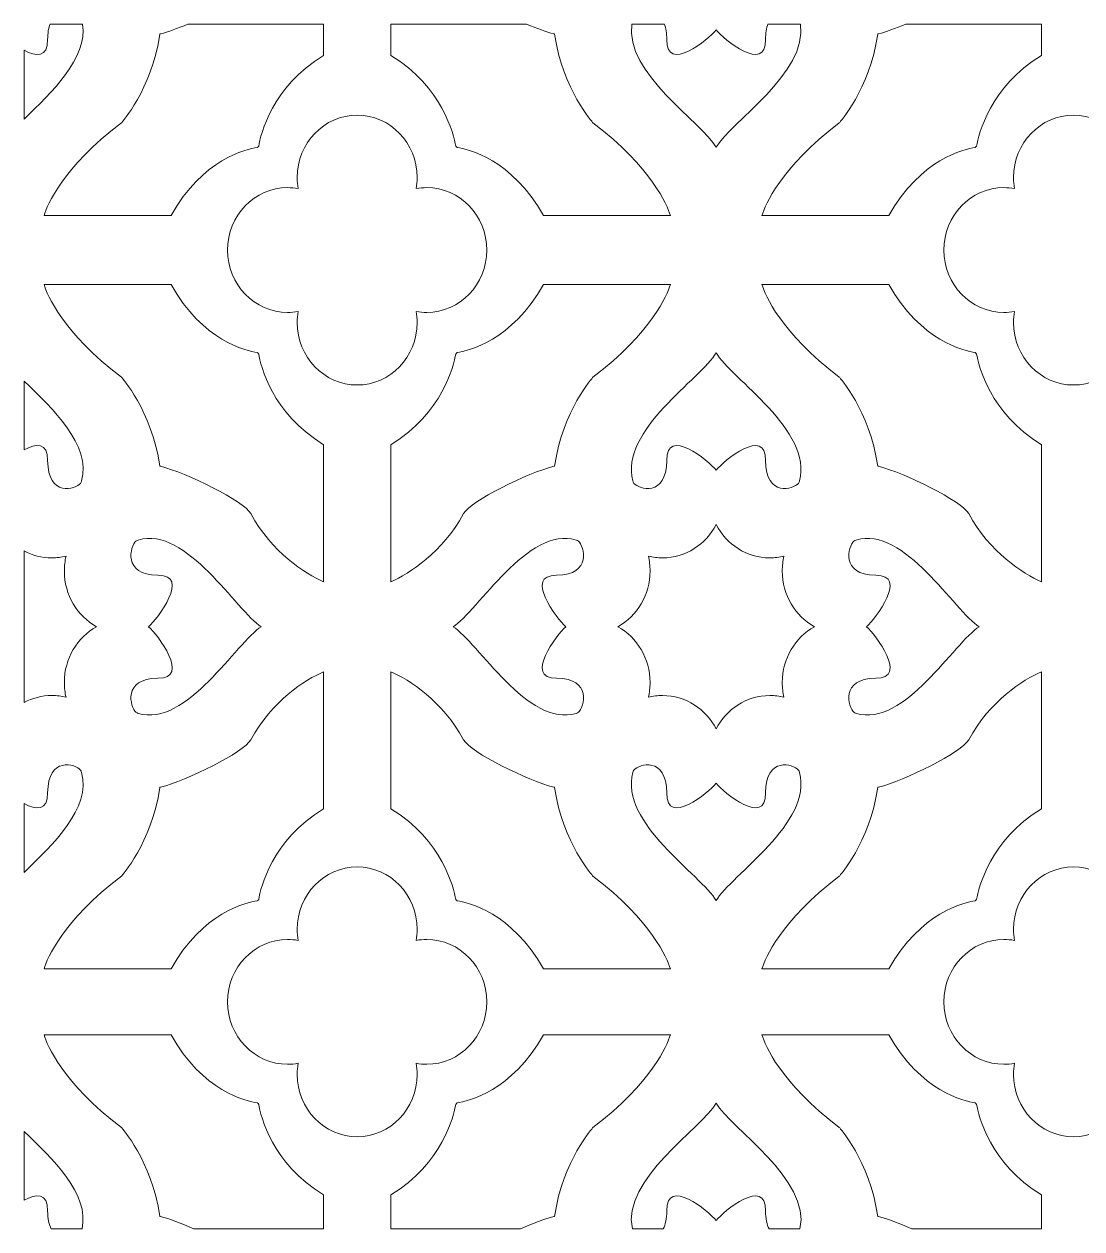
# Model space of a CAD drawing. Header units: millimetres. Extents: x -1200 to 1200, y -590 to 590.
# Drawn here: x -1200 to -164, y -590 to 590 of the extents above; entities that cross this region are included whole.
import ezdxf

# ---------------------------------------------------------------- set-up
doc = ezdxf.new("R2010")
doc.units = ezdxf.units.MM
doc.header["$MEASUREMENT"] = 0
doc.layers.add('Layer 1', color=7, linetype='Continuous')

msp = doc.modelspace()

# ---------------------------------------------------------------- linework, layer by layer
at = {"layer": 'Layer 1', "color": 250, "lineweight": 20}
for points, knots in [([(-1200.05, 564.3656), (-1188.1173, 558.0545), (-1176.6898, 556.9901), (-1177.0031, 574.7771), (-1176.9353, 581.1168), (-1176.0632, 586.0958), (-1174.6496, 589.9734), (-1174.6496, 589.9734), (-1142.8238, 589.9734), (-1142.8238, 589.9734), (-1137.5096, 556.7619), (-1173.361, 522.6856), (-1200.05, 497.0067), (-1200.05, 497.0067), (-1200.05, 564.3656), (-1200.05, 564.3656)], [0, 0, 0, 0, 0.2, 0.2, 0.2, 0.4, 0.4, 0.4, 0.6, 0.6, 0.6, 0.8, 0.8, 0.8, 1, 1, 1, 1]), ([(-971.3559, 469.4613), (-971.3559, 469.4613), (-971.6419, 469.1526), (-971.6419, 469.1526), (-981.9911, 467.5539), (-1025.5052, 457.6876), (-1056.2055, 402.5027), (-1056.2055, 402.5027), (-1180.5225, 402.5027), (-1180.5225, 402.5027), (-1177.3647, 412.7146), (-1162.6751, 449.144), (-1104.7559, 493.308), (-1104.7559, 493.308), (-1075.4484, 524.9072), (-1067.0768, 580.2397), (-1067.0795, 580.2424), (-1066.855, 580.3148), (-1066.4476, 580.4474), (-1066.4216, 580.4556), (-1066.4034, 580.4624), (-1066.3771, 580.4706), (-1059.3164, 582.2468), (-1049.8417, 585.6791), (-1039.7105, 589.9734), (-1039.7105, 589.9734), (-906.7388, 589.9734), (-906.7388, 589.9734), (-906.7388, 589.9734), (-906.7388, 559.3265), (-906.7388, 559.3265), (-957.5227, 528.3053), (-968.4124, 481.7201), (-970.3444, 470.5489), (-970.3444, 470.5489), (-971.0022, 469.8412), (-971.0022, 469.8412), (-971.0022, 469.8412), (-971.3559, 469.4613), (-971.3559, 469.4613)], [0, 0, 0, 0, 0.076923077, 0.076923077, 0.076923077, 0.153846154, 0.153846154, 0.153846154, 0.230769231, 0.230769231, 0.230769231, 0.307692308, 0.307692308, 0.307692308, 0.384615385, 0.384615385, 0.384615385, 0.461538462, 0.461538462, 0.461538462, 0.538461538, 0.538461538, 0.538461538, 0.615384615, 0.615384615, 0.615384615, 0.692307692, 0.692307692, 0.692307692, 0.769230769, 0.769230769, 0.769230769, 0.846153846, 0.846153846, 0.846153846, 0.923076923, 0.923076923, 0.923076923, 1, 1, 1, 1]), ([(-776.4105, 469.4613), (-776.4105, 469.4613), (-776.1246, 469.1526), (-776.1246, 469.1526), (-765.7755, 467.5539), (-722.2587, 457.6876), (-691.5584, 402.5027), (-691.5584, 402.5027), (-567.2426, 402.5027), (-567.2426, 402.5027), (-570.4005, 412.7146), (-585.09, 449.144), (-643.0093, 493.308), (-643.0093, 493.308), (-672.3155, 524.9072), (-680.6883, 580.2397), (-680.6856, 580.2424), (-680.909, 580.3148), (-681.3161, 580.4474), (-681.341, 580.4556), (-681.3619, 580.4624), (-681.388, 580.4706), (-688.4475, 582.2468), (-697.9143, 585.6791), (-708.0443, 589.9734), (-708.0443, 589.9734), (-841.0291, 589.9734), (-841.0291, 589.9734), (-841.0291, 589.9734), (-841.0291, 559.3279), (-841.0291, 559.3279), (-790.2412, 528.3053), (-779.3503, 481.7201), (-777.4209, 470.5489), (-777.4209, 470.5489), (-776.763, 469.8412), (-776.763, 469.8412), (-776.763, 469.8412), (-776.4105, 469.4613), (-776.4105, 469.4613)], [0, 0, 0, 0, 0.076923077, 0.076923077, 0.076923077, 0.153846154, 0.153846154, 0.153846154, 0.230769231, 0.230769231, 0.230769231, 0.307692308, 0.307692308, 0.307692308, 0.384615385, 0.384615385, 0.384615385, 0.461538462, 0.461538462, 0.461538462, 0.538461538, 0.538461538, 0.538461538, 0.615384615, 0.615384615, 0.615384615, 0.692307692, 0.692307692, 0.692307692, 0.769230769, 0.769230769, 0.769230769, 0.846153846, 0.846153846, 0.846153846, 0.923076923, 0.923076923, 0.923076923, 1, 1, 1, 1]), ([(-522.3996, 469.326), (-536.0528, 493.297), (-612.5295, 542.5138), (-604.9334, 589.9734), (-604.9334, 589.9734), (-573.1091, 589.9734), (-573.1091, 589.9734), (-571.6954, 586.0958), (-570.8273, 581.1168), (-570.7608, 574.7771), (-571.3547, 540.9261), (-529.4279, 575.3523), (-522.4206, 584.2868), (-522.4141, 584.2827), (-522.4009, 584.2744), (-522.3983, 584.2622), (-522.3931, 584.2744), (-522.3814, 584.2827), (-522.3762, 584.2868), (-515.37, 575.3523), (-473.4421, 540.9261), (-474.0373, 574.7771), (-473.9694, 581.1168), (-473.0974, 586.0958), (-471.6823, 589.9734), (-471.6823, 589.9734), (-439.8567, 589.9734), (-439.8567, 589.9734), (-432.2619, 542.5138), (-508.7452, 493.2916), (-522.3996, 469.326)], [0, 0, 0, 0, 0.1, 0.1, 0.1, 0.2, 0.2, 0.2, 0.3, 0.3, 0.3, 0.4, 0.4, 0.4, 0.5, 0.5, 0.5, 0.6, 0.6, 0.6, 0.7, 0.7, 0.7, 0.8, 0.8, 0.8, 0.9, 0.9, 0.9, 1, 1, 1, 1]), ([(-268.3875, 469.4613), (-268.3875, 469.4613), (-268.6746, 469.1526), (-268.6746, 469.1526), (-279.0239, 467.5539), (-322.5394, 457.6876), (-353.2397, 402.5027), (-353.2397, 402.5027), (-477.5566, 402.5027), (-477.5566, 402.5027), (-474.3976, 412.7146), (-459.7079, 449.144), (-401.7901, 493.308), (-401.7901, 493.308), (-372.4813, 524.9072), (-364.1097, 580.2397), (-364.1123, 580.2424), (-363.8891, 580.3148), (-363.4818, 580.4474), (-363.4557, 580.4556), (-363.4374, 580.4624), (-363.41, 580.4706), (-356.3504, 582.2468), (-346.8746, 585.6791), (-336.7447, 589.9734), (-336.7447, 589.9734), (-203.7717, 589.9734), (-203.7717, 589.9734), (-203.7717, 589.9734), (-203.7717, 559.3265), (-203.7717, 559.3265), (-254.5556, 528.3053), (-265.4464, 481.7201), (-267.3771, 470.5489), (-267.3771, 470.5489), (-268.0351, 469.8412), (-268.0351, 469.8412), (-268.0351, 469.8412), (-268.3875, 469.4613), (-268.3875, 469.4613)], [0, 0, 0, 0, 0.076923077, 0.076923077, 0.076923077, 0.153846154, 0.153846154, 0.153846154, 0.230769231, 0.230769231, 0.230769231, 0.307692308, 0.307692308, 0.307692308, 0.384615385, 0.384615385, 0.384615385, 0.461538462, 0.461538462, 0.461538462, 0.538461538, 0.538461538, 0.538461538, 0.615384615, 0.615384615, 0.615384615, 0.692307692, 0.692307692, 0.692307692, 0.769230769, 0.769230769, 0.769230769, 0.846153846, 0.846153846, 0.846153846, 0.923076923, 0.923076923, 0.923076923, 1, 1, 1, 1]), ([(-873.8833, 500.8529), (-906.218, 500.8529), (-932.5947, 473.3813), (-932.5947, 439.6998), (-932.5947, 436.0039), (-932.2763, 432.3845), (-931.6679, 428.8661), (-935.0464, 429.4988), (-938.5226, 429.8294), (-942.0707, 429.8294), (-974.4094, 429.8294), (-1000.7835, 402.3593), (-1000.7848, 368.6804), (-1000.7835, 334.9976), (-974.4094, 307.5274), (-942.072, 307.5274), (-938.5226, 307.5274), (-935.0451, 307.8593), (-931.6666, 308.4933), (-932.2763, 304.9751), (-932.5934, 301.3515), (-932.5934, 297.6569), (-932.5947, 263.9754), (-906.2193, 236.5052), (-873.8833, 236.5039), (-841.5446, 236.5052), (-815.1703, 263.9754), (-815.1703, 297.6556), (-815.1703, 301.3515), (-815.4889, 304.9751), (-816.0971, 308.4933), (-812.7189, 307.8593), (-809.2412, 307.5274), (-805.6945, 307.5274), (-773.3559, 307.5274), (-746.9803, 334.9976), (-746.9803, 368.6804), (-746.9803, 402.3593), (-773.3559, 429.8308), (-805.6932, 429.8308), (-809.2412, 429.8308), (-812.7189, 429.4988), (-816.0971, 428.8661), (-815.4889, 432.3845), (-815.1703, 436.0039), (-815.1703, 439.6985), (-815.1717, 473.3813), (-841.5446, 500.8529), (-873.8833, 500.8529)], [0, 0, 0, 0, 0.0625, 0.0625, 0.0625, 0.125, 0.125, 0.125, 0.1875, 0.1875, 0.1875, 0.25, 0.25, 0.25, 0.3125, 0.3125, 0.3125, 0.375, 0.375, 0.375, 0.4375, 0.4375, 0.4375, 0.5, 0.5, 0.5, 0.5625, 0.5625, 0.5625, 0.625, 0.625, 0.625, 0.6875, 0.6875, 0.6875, 0.75, 0.75, 0.75, 0.8125, 0.8125, 0.8125, 0.875, 0.875, 0.875, 0.9375, 0.9375, 0.9375, 1, 1, 1, 1]), ([(-172.4851, 500.8529), (-204.8224, 500.8529), (-231.198, 473.3813), (-231.198, 439.6998), (-231.198, 436.0039), (-230.8783, 432.3845), (-230.2712, 428.8661), (-233.6482, 429.4988), (-237.1258, 429.8294), (-240.6725, 429.8294), (-273.0125, 429.8294), (-299.3868, 402.3593), (-299.3881, 368.6804), (-299.3881, 334.9976), (-273.0125, 307.5274), (-240.6739, 307.5274), (-237.1258, 307.5274), (-233.6482, 307.8593), (-230.2699, 308.4933), (-230.8783, 304.9751), (-231.1967, 301.3515), (-231.1967, 297.6569), (-231.1967, 263.9754), (-204.8238, 236.5052), (-172.4851, 236.5039), (-140.1479, 236.5052), (-113.7723, 263.9754), (-113.7723, 297.6556), (-113.7723, 301.3515), (-114.0908, 304.9751), (-114.7004, 308.4933), (-111.3233, 307.8593), (-107.8458, 307.5274), (-104.2977, 307.5274), (-71.9578, 307.5274), (-45.5836, 334.9976), (-45.5836, 368.6804), (-45.5836, 402.3593), (-71.9591, 429.8308), (-104.2963, 429.8308), (-107.8445, 429.8308), (-111.3233, 429.4988), (-114.7004, 428.8661), (-114.0908, 432.3845), (-113.7723, 436.0039), (-113.7723, 439.6985), (-113.7736, 473.3813), (-140.1479, 500.8529), (-172.4851, 500.8529)], [0, 0, 0, 0, 0.0625, 0.0625, 0.0625, 0.125, 0.125, 0.125, 0.1875, 0.1875, 0.1875, 0.25, 0.25, 0.25, 0.3125, 0.3125, 0.3125, 0.375, 0.375, 0.375, 0.4375, 0.4375, 0.4375, 0.5, 0.5, 0.5, 0.5625, 0.5625, 0.5625, 0.625, 0.625, 0.625, 0.6875, 0.6875, 0.6875, 0.75, 0.75, 0.75, 0.8125, 0.8125, 0.8125, 0.875, 0.875, 0.875, 0.9375, 0.9375, 0.9375, 1, 1, 1, 1]), ([(-971.3559, 267.9009), (-971.3559, 267.9009), (-971.6419, 268.2083), (-971.6419, 268.2083), (-981.9911, 269.8069), (-1025.5052, 279.6732), (-1056.2055, 334.8595), (-1056.2055, 334.8595), (-1180.5238, 334.8595), (-1180.5238, 334.8595), (-1177.366, 324.6475), (-1162.6777, 288.2196), (-1104.7559, 244.0542), (-1104.7559, 244.0542), (-1075.4484, 212.4537), (-1067.0768, 157.1198), (-1067.0795, 157.1184), (-1066.855, 157.046), (-1066.4476, 156.9135), (-1066.4216, 156.9067), (-1066.4034, 156.8998), (-1066.3771, 156.8916), (-1041.0472, 150.5149), (-984.7207, 122.8261), (-978.0984, 110.4881), (-957.5306, 72.6666), (-924.9009, 51.6701), (-906.7388, 43.8423), (-906.7388, 43.8423), (-906.7388, 178.0356), (-906.7388, 178.0356), (-957.5227, 209.0555), (-968.4124, 255.6408), (-970.3444, 266.8105), (-970.3444, 266.8105), (-971.0022, 267.5211), (-971.0022, 267.5211), (-971.0022, 267.5211), (-971.3559, 267.9009), (-971.3559, 267.9009)], [0, 0, 0, 0, 0.076923077, 0.076923077, 0.076923077, 0.153846154, 0.153846154, 0.153846154, 0.230769231, 0.230769231, 0.230769231, 0.307692308, 0.307692308, 0.307692308, 0.384615385, 0.384615385, 0.384615385, 0.461538462, 0.461538462, 0.461538462, 0.538461538, 0.538461538, 0.538461538, 0.615384615, 0.615384615, 0.615384615, 0.692307692, 0.692307692, 0.692307692, 0.769230769, 0.769230769, 0.769230769, 0.846153846, 0.846153846, 0.846153846, 0.923076923, 0.923076923, 0.923076923, 1, 1, 1, 1]), ([(-776.4105, 267.9009), (-776.4105, 267.9009), (-776.1246, 268.2083), (-776.1246, 268.2083), (-765.7755, 269.8069), (-722.2574, 279.6732), (-691.5584, 334.8595), (-691.5584, 334.8595), (-567.2426, 334.8595), (-567.2426, 334.8595), (-570.3992, 324.6475), (-585.0887, 288.2196), (-643.0093, 244.0542), (-643.0093, 244.0542), (-672.3155, 212.4537), (-680.6883, 157.1198), (-680.6856, 157.1184), (-680.909, 157.046), (-681.3161, 156.9135), (-681.341, 156.9067), (-681.3619, 156.8998), (-681.388, 156.8916), (-706.7165, 150.5149), (-763.0446, 122.8261), (-769.6655, 110.4881), (-790.2346, 72.6653), (-822.8644, 51.6688), (-841.0291, 43.8423), (-841.0291, 43.8423), (-841.0291, 178.0343), (-841.0291, 178.0343), (-790.2412, 209.0555), (-779.3503, 255.6408), (-777.4209, 266.8105), (-777.4209, 266.8105), (-776.763, 267.5211), (-776.763, 267.5211), (-776.763, 267.5211), (-776.4105, 267.9009), (-776.4105, 267.9009)], [0, 0, 0, 0, 0.076923077, 0.076923077, 0.076923077, 0.153846154, 0.153846154, 0.153846154, 0.230769231, 0.230769231, 0.230769231, 0.307692308, 0.307692308, 0.307692308, 0.384615385, 0.384615385, 0.384615385, 0.461538462, 0.461538462, 0.461538462, 0.538461538, 0.538461538, 0.538461538, 0.615384615, 0.615384615, 0.615384615, 0.692307692, 0.692307692, 0.692307692, 0.769230769, 0.769230769, 0.769230769, 0.846153846, 0.846153846, 0.846153846, 0.923076923, 0.923076923, 0.923076923, 1, 1, 1, 1]), ([(-268.3875, 267.9009), (-268.3875, 267.9009), (-268.6746, 268.2083), (-268.6746, 268.2083), (-279.0239, 269.8069), (-322.5394, 279.6732), (-353.2397, 334.8595), (-353.2397, 334.8595), (-477.5566, 334.8595), (-477.5566, 334.8595), (-474.3989, 324.6475), (-459.7092, 288.2196), (-401.7901, 244.0542), (-401.7901, 244.0542), (-372.4813, 212.4537), (-364.1097, 157.1198), (-364.1123, 157.1184), (-363.8891, 157.046), (-363.4818, 156.9135), (-363.4557, 156.9067), (-363.4374, 156.8998), (-363.41, 156.8916), (-338.0801, 150.5149), (-281.7535, 122.8261), (-275.1313, 110.4881), (-254.5646, 72.6666), (-221.9323, 51.6701), (-203.7717, 43.8423), (-203.7717, 43.8423), (-203.7717, 178.0356), (-203.7717, 178.0356), (-254.5556, 209.0555), (-265.4464, 255.6408), (-267.3771, 266.8105), (-267.3771, 266.8105), (-268.0351, 267.5211), (-268.0351, 267.5211), (-268.0351, 267.5211), (-268.3875, 267.9009), (-268.3875, 267.9009)], [0, 0, 0, 0, 0.076923077, 0.076923077, 0.076923077, 0.153846154, 0.153846154, 0.153846154, 0.230769231, 0.230769231, 0.230769231, 0.307692308, 0.307692308, 0.307692308, 0.384615385, 0.384615385, 0.384615385, 0.461538462, 0.461538462, 0.461538462, 0.538461538, 0.538461538, 0.538461538, 0.615384615, 0.615384615, 0.615384615, 0.692307692, 0.692307692, 0.692307692, 0.769230769, 0.769230769, 0.769230769, 0.846153846, 0.846153846, 0.846153846, 0.923076923, 0.923076923, 0.923076923, 1, 1, 1, 1]), ([(-522.3983, 268.0348), (-536.511, 243.2604), (-617.7589, 191.5077), (-603.8892, 142.6011), (-603.6437, 141.7348), (-603.4779, 140.8836), (-602.8945, 140.1745), (-598.289, 134.5794), (-571.1432, 125.94), (-570.7595, 162.5851), (-571.3547, 196.4347), (-529.4253, 162.0099), (-522.4193, 153.0714), (-522.4114, 153.0809), (-522.4049, 153.089), (-522.3983, 153.0959), (-522.3905, 153.089), (-522.384, 153.0809), (-522.3775, 153.0714), (-515.3714, 162.0099), (-473.4421, 196.4347), (-474.0373, 162.5851), (-473.6522, 125.94), (-446.5077, 134.5794), (-441.9023, 140.1745), (-441.3201, 140.8836), (-441.153, 141.7348), (-440.9076, 142.6011), (-427.039, 191.5077), (-508.2857, 243.2604), (-522.3983, 268.0348)], [0, 0, 0, 0, 0.1, 0.1, 0.1, 0.2, 0.2, 0.2, 0.3, 0.3, 0.3, 0.4, 0.4, 0.4, 0.5, 0.5, 0.5, 0.6, 0.6, 0.6, 0.7, 0.7, 0.7, 0.8, 0.8, 0.8, 0.9, 0.9, 0.9, 1, 1, 1, 1]), ([(-1200.05, 172.9884), (-1188.116, 179.3009), (-1176.6911, 180.3707), (-1177.0031, 162.5851), (-1176.6181, 125.94), (-1149.475, 134.5794), (-1144.8682, 140.1745), (-1144.2873, 140.8836), (-1144.1202, 141.7348), (-1143.8748, 142.6011), (-1134.0333, 177.3047), (-1172.0766, 213.4347), (-1200.05, 240.3487), (-1200.05, 240.3487), (-1200.05, 172.9884), (-1200.05, 172.9884)], [0, 0, 0, 0, 0.2, 0.2, 0.2, 0.4, 0.4, 0.4, 0.6, 0.6, 0.6, 0.8, 0.8, 0.8, 1, 1, 1, 1]), ([(-967.7974, -0.2315), (-991.5858, -14.9305), (-1041.2743, -99.5531), (-1088.2295, -85.1068), (-1089.0611, -84.8514), (-1089.8783, -84.6793), (-1090.5597, -84.0712), (-1095.9314, -79.2754), (-1104.2273, -51.0031), (-1069.0428, -50.6015), (-1036.5424, -51.2204), (-1069.595, -7.5496), (-1078.1767, -0.2534), (-1078.1688, -0.2465), (-1078.1611, -0.2397), (-1078.1519, -0.2315), (-1078.1611, -0.2247), (-1078.1688, -0.2165), (-1078.1767, -0.2083), (-1069.595, 7.088), (-1036.5424, 50.7588), (-1069.0428, 50.1398), (-1104.2273, 50.5401), (-1095.9314, 78.8123), (-1090.5597, 83.6082), (-1089.8783, 84.2162), (-1089.0611, 84.3883), (-1088.2295, 84.6439), (-1041.2743, 99.0902), (-991.5858, 14.4676), (-967.7974, -0.2315)], [0, 0, 0, 0, 0.1, 0.1, 0.1, 0.2, 0.2, 0.2, 0.3, 0.3, 0.3, 0.4, 0.4, 0.4, 0.5, 0.5, 0.5, 0.6, 0.6, 0.6, 0.7, 0.7, 0.7, 0.8, 0.8, 0.8, 0.9, 0.9, 0.9, 1, 1, 1, 1]), ([(-779.9639, -0.2315), (-756.1781, -14.9305), (-706.4894, -99.5531), (-659.5342, -85.1068), (-658.7015, -84.8514), (-657.8843, -84.6793), (-657.2041, -84.0712), (-651.8325, -79.2754), (-643.5367, -51.0031), (-678.7197, -50.6015), (-711.2189, -51.2204), (-678.1676, -7.5496), (-669.5859, -0.2534), (-669.5937, -0.2465), (-669.6028, -0.2397), (-669.6094, -0.2315), (-669.6028, -0.2247), (-669.5937, -0.2165), (-669.5859, -0.2083), (-678.1676, 7.088), (-711.2189, 50.7588), (-678.7197, 50.1398), (-643.5367, 50.5401), (-651.8325, 78.8123), (-657.2041, 83.6082), (-657.8843, 84.2162), (-658.7015, 84.3883), (-659.5342, 84.6439), (-706.4894, 99.0902), (-756.1781, 14.4676), (-779.9639, -0.2315)], [0, 0, 0, 0, 0.1, 0.1, 0.1, 0.2, 0.2, 0.2, 0.3, 0.3, 0.3, 0.4, 0.4, 0.4, 0.5, 0.5, 0.5, 0.6, 0.6, 0.6, 0.7, 0.7, 0.7, 0.8, 0.8, 0.8, 0.9, 0.9, 0.9, 1, 1, 1, 1]), ([(-522.3983, 99.9196), (-512.352, 80.4547), (-492.6026, 67.1685), (-469.9684, 67.1685), (-465.171, 67.1685), (-460.5016, 67.7723), (-456.0281, 68.8983), (-457.1089, 64.2377), (-457.6859, 59.3749), (-457.6859, 54.3769), (-457.6859, 30.8021), (-444.9335, 10.236), (-426.2467, -0.2301), (-444.9335, -10.6949), (-457.6859, -31.2651), (-457.6859, -54.8384), (-457.6859, -59.8365), (-457.1089, -64.7034), (-456.0281, -69.3626), (-460.5016, -68.2354), (-465.171, -67.6328), (-469.9684, -67.6328), (-492.6026, -67.6328), (-512.3507, -80.9177), (-522.3983, -100.3811), (-532.4472, -80.9177), (-552.194, -67.6328), (-574.8271, -67.6328), (-579.6256, -67.6328), (-584.2938, -68.2327), (-588.7674, -69.3585), (-587.6865, -64.6979), (-587.1096, -59.8365), (-587.1096, -54.8371), (-587.1096, -31.2651), (-599.8633, -10.6949), (-618.55, -0.2301), (-599.8633, 10.236), (-587.1096, 30.8021), (-587.1096, 54.3769), (-587.1096, 59.3749), (-587.6865, 64.2377), (-588.7674, 68.8983), (-584.2924, 67.7738), (-579.6243, 67.1699), (-574.8271, 67.1699), (-552.194, 67.1699), (-532.4472, 80.4547), (-522.3983, 99.9196)], [0, 0, 0, 0, 0.0625, 0.0625, 0.0625, 0.125, 0.125, 0.125, 0.1875, 0.1875, 0.1875, 0.25, 0.25, 0.25, 0.3125, 0.3125, 0.3125, 0.375, 0.375, 0.375, 0.4375, 0.4375, 0.4375, 0.5, 0.5, 0.5, 0.5625, 0.5625, 0.5625, 0.625, 0.625, 0.625, 0.6875, 0.6875, 0.6875, 0.75, 0.75, 0.75, 0.8125, 0.8125, 0.8125, 0.875, 0.875, 0.875, 0.9375, 0.9375, 0.9375, 1, 1, 1, 1]), ([(-264.8316, -0.2315), (-288.6198, -14.9305), (-338.3072, -99.5531), (-385.2637, -85.1068), (-386.0953, -84.8514), (-386.9124, -84.6793), (-387.5925, -84.0712), (-392.9656, -79.2754), (-401.26, -51.0031), (-366.0756, -50.6015), (-333.5764, -51.2204), (-366.6279, -7.5496), (-375.2096, -0.2534), (-375.2017, -0.2465), (-375.1938, -0.2397), (-375.1861, -0.2315), (-375.1938, -0.2247), (-375.2017, -0.2165), (-375.2096, -0.2083), (-366.6279, 7.088), (-333.5764, 50.7588), (-366.0756, 50.1398), (-401.26, 50.5401), (-392.9656, 78.8123), (-387.5925, 83.6082), (-386.9124, 84.2162), (-386.0953, 84.3883), (-385.2637, 84.6439), (-338.3072, 99.0902), (-288.6198, 14.4676), (-264.8316, -0.2315)], [0, 0, 0, 0, 0.1, 0.1, 0.1, 0.2, 0.2, 0.2, 0.3, 0.3, 0.3, 0.4, 0.4, 0.4, 0.5, 0.5, 0.5, 0.6, 0.6, 0.6, 0.7, 0.7, 0.7, 0.8, 0.8, 0.8, 0.9, 0.9, 0.9, 1, 1, 1, 1]), ([(-1200.05, 74.0056), (-1191.9108, 69.6361), (-1182.6934, 67.1685), (-1172.9368, 67.1685), (-1168.1355, 67.1685), (-1163.4687, 67.7723), (-1158.9939, 68.8983), (-1160.0747, 64.2377), (-1160.6517, 59.3749), (-1160.6517, 54.3769), (-1160.6517, 30.8021), (-1147.9006, 10.236), (-1129.2125, -0.2301), (-1147.9006, -10.6949), (-1160.6517, -31.2651), (-1160.6517, -54.8384), (-1160.6517, -59.8365), (-1160.076, -64.7034), (-1158.9939, -69.3626), (-1163.47, -68.2354), (-1168.1355, -67.6328), (-1172.9368, -67.6328), (-1182.6947, -67.6328), (-1191.9108, -70.1072), (-1200.05, -74.4768), (-1200.05, -74.4768), (-1200.05, 74.0056), (-1200.05, 74.0056)], [0, 0, 0, 0, 0.111111111, 0.111111111, 0.111111111, 0.222222222, 0.222222222, 0.222222222, 0.333333333, 0.333333333, 0.333333333, 0.444444444, 0.444444444, 0.444444444, 0.555555556, 0.555555556, 0.555555556, 0.666666667, 0.666666667, 0.666666667, 0.777777778, 0.777777778, 0.777777778, 0.888888889, 0.888888889, 0.888888889, 1, 1, 1, 1]), ([(-971.3559, -268.3625), (-971.3559, -268.3625), (-971.6419, -268.6713), (-971.6419, -268.6713), (-981.9911, -270.2699), (-1025.5052, -280.1349), (-1056.2055, -335.3198), (-1056.2055, -335.3198), (-1180.5225, -335.3198), (-1180.5225, -335.3198), (-1177.3647, -325.1078), (-1162.6751, -288.6799), (-1104.7559, -244.5159), (-1104.7559, -244.5159), (-1075.4484, -212.9152), (-1067.0768, -157.5827), (-1067.0795, -157.58), (-1066.855, -157.5077), (-1066.4476, -157.3764), (-1066.4216, -157.3682), (-1066.4034, -157.3615), (-1066.3771, -157.3532), (-1041.0472, -150.9766), (-984.7207, -123.2877), (-978.0984, -110.9498), (-957.5306, -73.1282), (-924.9009, -52.1317), (-906.7388, -44.3054), (-906.7388, -44.3054), (-906.7388, -178.4973), (-906.7388, -178.4973), (-957.5227, -209.5172), (-968.4124, -256.1023), (-970.3444, -267.2736), (-970.3444, -267.2736), (-971.0022, -267.9826), (-971.0022, -267.9826), (-971.0022, -267.9826), (-971.3559, -268.3625), (-971.3559, -268.3625)], [0, 0, 0, 0, 0.076923077, 0.076923077, 0.076923077, 0.153846154, 0.153846154, 0.153846154, 0.230769231, 0.230769231, 0.230769231, 0.307692308, 0.307692308, 0.307692308, 0.384615385, 0.384615385, 0.384615385, 0.461538462, 0.461538462, 0.461538462, 0.538461538, 0.538461538, 0.538461538, 0.615384615, 0.615384615, 0.615384615, 0.692307692, 0.692307692, 0.692307692, 0.769230769, 0.769230769, 0.769230769, 0.846153846, 0.846153846, 0.846153846, 0.923076923, 0.923076923, 0.923076923, 1, 1, 1, 1]), ([(-776.4105, -268.3625), (-776.4105, -268.3625), (-776.1246, -268.6713), (-776.1246, -268.6713), (-765.7755, -270.2699), (-722.2587, -280.1349), (-691.5584, -335.3198), (-691.5584, -335.3198), (-567.2426, -335.3198), (-567.2426, -335.3198), (-570.4005, -325.1078), (-585.09, -288.6799), (-643.0093, -244.5159), (-643.0093, -244.5159), (-672.3155, -212.9152), (-680.6883, -157.5827), (-680.6856, -157.58), (-680.909, -157.5077), (-681.3161, -157.3764), (-681.341, -157.3682), (-681.3619, -157.3615), (-681.388, -157.3532), (-706.7165, -150.9766), (-763.0446, -123.2877), (-769.6655, -110.9498), (-790.2346, -73.1268), (-822.8644, -52.1303), (-841.0291, -44.3054), (-841.0291, -44.3054), (-841.0291, -178.4959), (-841.0291, -178.4959), (-790.2412, -209.5172), (-779.3503, -256.1023), (-777.4209, -267.2736), (-777.4209, -267.2736), (-776.763, -267.9826), (-776.763, -267.9826), (-776.763, -267.9826), (-776.4105, -268.3625), (-776.4105, -268.3625)], [0, 0, 0, 0, 0.076923077, 0.076923077, 0.076923077, 0.153846154, 0.153846154, 0.153846154, 0.230769231, 0.230769231, 0.230769231, 0.307692308, 0.307692308, 0.307692308, 0.384615385, 0.384615385, 0.384615385, 0.461538462, 0.461538462, 0.461538462, 0.538461538, 0.538461538, 0.538461538, 0.615384615, 0.615384615, 0.615384615, 0.692307692, 0.692307692, 0.692307692, 0.769230769, 0.769230769, 0.769230769, 0.846153846, 0.846153846, 0.846153846, 0.923076923, 0.923076923, 0.923076923, 1, 1, 1, 1]), ([(-268.3875, -268.3625), (-268.3875, -268.3625), (-268.6746, -268.6713), (-268.6746, -268.6713), (-279.0239, -270.2699), (-322.5394, -280.1349), (-353.2397, -335.3198), (-353.2397, -335.3198), (-477.5566, -335.3198), (-477.5566, -335.3198), (-474.3976, -325.1078), (-459.7079, -288.6799), (-401.7901, -244.5159), (-401.7901, -244.5159), (-372.4813, -212.9152), (-364.1097, -157.5827), (-364.1123, -157.58), (-363.8891, -157.5077), (-363.4818, -157.3764), (-363.4557, -157.3682), (-363.4374, -157.3615), (-363.41, -157.3532), (-338.0801, -150.9766), (-281.7535, -123.2877), (-275.1313, -110.9498), (-254.5646, -73.1282), (-221.9323, -52.1317), (-203.7717, -44.3054), (-203.7717, -44.3054), (-203.7717, -178.4973), (-203.7717, -178.4973), (-254.5556, -209.5172), (-265.4464, -256.1023), (-267.3771, -267.2736), (-267.3771, -267.2736), (-268.0351, -267.9826), (-268.0351, -267.9826), (-268.0351, -267.9826), (-268.3875, -268.3625), (-268.3875, -268.3625)], [0, 0, 0, 0, 0.076923077, 0.076923077, 0.076923077, 0.153846154, 0.153846154, 0.153846154, 0.230769231, 0.230769231, 0.230769231, 0.307692308, 0.307692308, 0.307692308, 0.384615385, 0.384615385, 0.384615385, 0.461538462, 0.461538462, 0.461538462, 0.538461538, 0.538461538, 0.538461538, 0.615384615, 0.615384615, 0.615384615, 0.692307692, 0.692307692, 0.692307692, 0.769230769, 0.769230769, 0.769230769, 0.846153846, 0.846153846, 0.846153846, 0.923076923, 0.923076923, 0.923076923, 1, 1, 1, 1]), ([(-1200.05, -173.4569), (-1188.116, -179.7693), (-1176.6911, -180.8324), (-1177.0031, -163.0467), (-1176.6181, -126.4016), (-1149.475, -135.0423), (-1144.8682, -140.6375), (-1144.2873, -141.3452), (-1144.1202, -142.1978), (-1143.8748, -143.0641), (-1134.0333, -177.7663), (-1172.0766, -213.9031), (-1200.05, -240.8171), (-1200.05, -240.8171), (-1200.05, -173.4569), (-1200.05, -173.4569)], [0, 0, 0, 0, 0.2, 0.2, 0.2, 0.4, 0.4, 0.4, 0.6, 0.6, 0.6, 0.8, 0.8, 0.8, 1, 1, 1, 1]), ([(-522.3983, -268.4978), (-536.511, -243.7234), (-617.7589, -191.9693), (-603.8892, -143.0641), (-603.6437, -142.1978), (-603.4779, -141.3452), (-602.8945, -140.6375), (-598.289, -135.0423), (-571.1432, -126.4016), (-570.7595, -163.0467), (-571.3547, -196.8963), (-529.4253, -162.4728), (-522.4193, -153.5343), (-522.4114, -153.5425), (-522.4049, -153.5507), (-522.3983, -153.5589), (-522.3905, -153.5507), (-522.384, -153.5425), (-522.3775, -153.5343), (-515.3714, -162.4728), (-473.4421, -196.8963), (-474.0373, -163.0467), (-473.6522, -126.4016), (-446.5077, -135.0423), (-441.9023, -140.6375), (-441.3201, -141.3452), (-441.153, -142.1978), (-440.9076, -143.0641), (-427.039, -191.9693), (-508.2857, -243.7234), (-522.3983, -268.4978)], [0, 0, 0, 0, 0.1, 0.1, 0.1, 0.2, 0.2, 0.2, 0.3, 0.3, 0.3, 0.4, 0.4, 0.4, 0.5, 0.5, 0.5, 0.6, 0.6, 0.6, 0.7, 0.7, 0.7, 0.8, 0.8, 0.8, 0.9, 0.9, 0.9, 1, 1, 1, 1]), ([(-873.8833, -235.4817), (-906.218, -235.4817), (-932.5947, -262.9518), (-932.5947, -296.632), (-932.5947, -300.3279), (-932.2763, -303.9487), (-931.6679, -307.4671), (-935.0464, -306.8331), (-938.5226, -306.5037), (-942.0707, -306.5037), (-974.4094, -306.5024), (-1000.7835, -333.9739), (-1000.7848, -367.6541), (-1000.7835, -401.3342), (-974.4094, -428.8044), (-942.072, -428.8044), (-938.5226, -428.8044), (-935.0451, -428.4738), (-931.6666, -427.8412), (-932.2763, -431.3581), (-932.5934, -434.9789), (-932.5934, -438.6763), (-932.5947, -472.3578), (-906.2193, -499.828), (-873.8833, -499.828), (-841.5446, -499.828), (-815.1703, -472.3578), (-815.1703, -438.6776), (-815.1703, -434.9789), (-815.4889, -431.3581), (-816.0971, -427.8412), (-812.7189, -428.4738), (-809.2412, -428.8044), (-805.6945, -428.8044), (-773.3559, -428.8044), (-746.9803, -401.3342), (-746.9803, -367.6541), (-746.9803, -333.9739), (-773.3559, -306.5024), (-805.6932, -306.5024), (-809.2412, -306.5024), (-812.7189, -306.8331), (-816.0971, -307.4671), (-815.4889, -303.9487), (-815.1703, -300.3293), (-815.1703, -296.6334), (-815.1717, -262.9518), (-841.5446, -235.4817), (-873.8833, -235.4817)], [0, 0, 0, 0, 0.0625, 0.0625, 0.0625, 0.125, 0.125, 0.125, 0.1875, 0.1875, 0.1875, 0.25, 0.25, 0.25, 0.3125, 0.3125, 0.3125, 0.375, 0.375, 0.375, 0.4375, 0.4375, 0.4375, 0.5, 0.5, 0.5, 0.5625, 0.5625, 0.5625, 0.625, 0.625, 0.625, 0.6875, 0.6875, 0.6875, 0.75, 0.75, 0.75, 0.8125, 0.8125, 0.8125, 0.875, 0.875, 0.875, 0.9375, 0.9375, 0.9375, 1, 1, 1, 1]), ([(-172.4851, -235.4817), (-204.8224, -235.4817), (-231.198, -262.9518), (-231.198, -296.632), (-231.198, -300.3279), (-230.8783, -303.9487), (-230.2712, -307.4671), (-233.6482, -306.8331), (-237.1258, -306.5037), (-240.6725, -306.5037), (-273.0125, -306.5024), (-299.3868, -333.9739), (-299.3881, -367.6541), (-299.3881, -401.3342), (-273.0125, -428.8044), (-240.6739, -428.8044), (-237.1258, -428.8044), (-233.6482, -428.4738), (-230.2699, -427.8412), (-230.8783, -431.3581), (-231.1967, -434.9789), (-231.1967, -438.6763), (-231.1967, -472.3578), (-204.8238, -499.828), (-172.4851, -499.828), (-140.1479, -499.828), (-113.7723, -472.3578), (-113.7723, -438.6776), (-113.7723, -434.9789), (-114.0908, -431.3581), (-114.7004, -427.8412), (-111.3233, -428.4738), (-107.8458, -428.8044), (-104.2977, -428.8044), (-71.9578, -428.8044), (-45.5836, -401.3342), (-45.5836, -367.6541), (-45.5836, -333.9739), (-71.9591, -306.5024), (-104.2963, -306.5024), (-107.8445, -306.5024), (-111.3233, -306.8331), (-114.7004, -307.4671), (-114.0908, -303.9487), (-113.7723, -300.3293), (-113.7723, -296.6334), (-113.7736, -262.9518), (-140.1479, -235.4817), (-172.4851, -235.4817)], [0, 0, 0, 0, 0.0625, 0.0625, 0.0625, 0.125, 0.125, 0.125, 0.1875, 0.1875, 0.1875, 0.25, 0.25, 0.25, 0.3125, 0.3125, 0.3125, 0.375, 0.375, 0.375, 0.4375, 0.4375, 0.4375, 0.5, 0.5, 0.5, 0.5625, 0.5625, 0.5625, 0.625, 0.625, 0.625, 0.6875, 0.6875, 0.6875, 0.75, 0.75, 0.75, 0.8125, 0.8125, 0.8125, 0.875, 0.875, 0.875, 0.9375, 0.9375, 0.9375, 1, 1, 1, 1]), ([(-971.3559, -466.947), (-971.3559, -466.947), (-971.6419, -466.6369), (-971.6419, -466.6369), (-981.9911, -465.0396), (-1025.5052, -455.1747), (-1056.2055, -399.9898), (-1056.2055, -399.9898), (-1180.5225, -399.9898), (-1180.5225, -399.9898), (-1177.3647, -410.2004), (-1162.6751, -446.6283), (-1104.7559, -490.7924), (-1104.7559, -490.7924), (-1075.4484, -522.3943), (-1067.0768, -577.7241), (-1067.0795, -577.7268), (-1066.855, -577.8006), (-1066.4476, -577.9317), (-1066.4216, -577.9413), (-1066.4034, -577.9482), (-1066.3771, -577.9549), (-1057.96, -580.0741), (-1046.1148, -584.5461), (-1033.8128, -590.0266), (-1033.8128, -590.0266), (-906.7388, -590.0266), (-906.7388, -590.0266), (-906.7388, -590.0266), (-906.7388, -556.8123), (-906.7388, -556.8123), (-957.5227, -525.791), (-968.4124, -479.2058), (-970.3444, -468.0347), (-970.3444, -468.0347), (-971.0022, -467.3269), (-971.0022, -467.3269), (-971.0022, -467.3269), (-971.3559, -466.947), (-971.3559, -466.947)], [0, 0, 0, 0, 0.076923077, 0.076923077, 0.076923077, 0.153846154, 0.153846154, 0.153846154, 0.230769231, 0.230769231, 0.230769231, 0.307692308, 0.307692308, 0.307692308, 0.384615385, 0.384615385, 0.384615385, 0.461538462, 0.461538462, 0.461538462, 0.538461538, 0.538461538, 0.538461538, 0.615384615, 0.615384615, 0.615384615, 0.692307692, 0.692307692, 0.692307692, 0.769230769, 0.769230769, 0.769230769, 0.846153846, 0.846153846, 0.846153846, 0.923076923, 0.923076923, 0.923076923, 1, 1, 1, 1]), ([(-776.4105, -466.947), (-776.4105, -466.947), (-776.1246, -466.6369), (-776.1246, -466.6369), (-765.7755, -465.0396), (-722.2587, -455.1747), (-691.5584, -399.9898), (-691.5584, -399.9898), (-567.2426, -399.9898), (-567.2426, -399.9898), (-570.4005, -410.2004), (-585.09, -446.6283), (-643.0093, -490.7924), (-643.0093, -490.7924), (-672.3155, -522.3943), (-680.6883, -577.7241), (-680.6856, -577.7268), (-680.909, -577.8006), (-681.3161, -577.9317), (-681.341, -577.9413), (-681.3619, -577.9482), (-681.388, -577.9549), (-689.8051, -580.0741), (-701.6439, -584.5461), (-713.9459, -590.0266), (-713.9459, -590.0266), (-841.0291, -590.0266), (-841.0291, -590.0266), (-841.0291, -590.0266), (-841.0291, -556.8123), (-841.0291, -556.8123), (-790.2412, -525.791), (-779.3503, -479.2058), (-777.4209, -468.0347), (-777.4209, -468.0347), (-776.763, -467.3269), (-776.763, -467.3269), (-776.763, -467.3269), (-776.4105, -466.947), (-776.4105, -466.947)], [0, 0, 0, 0, 0.076923077, 0.076923077, 0.076923077, 0.153846154, 0.153846154, 0.153846154, 0.230769231, 0.230769231, 0.230769231, 0.307692308, 0.307692308, 0.307692308, 0.384615385, 0.384615385, 0.384615385, 0.461538462, 0.461538462, 0.461538462, 0.538461538, 0.538461538, 0.538461538, 0.615384615, 0.615384615, 0.615384615, 0.692307692, 0.692307692, 0.692307692, 0.769230769, 0.769230769, 0.769230769, 0.846153846, 0.846153846, 0.846153846, 0.923076923, 0.923076923, 0.923076923, 1, 1, 1, 1]), ([(-268.3875, -466.947), (-268.3875, -466.947), (-268.6746, -466.6369), (-268.6746, -466.6369), (-279.0239, -465.0396), (-322.5394, -455.1747), (-353.2397, -399.9898), (-353.2397, -399.9898), (-477.5566, -399.9898), (-477.5566, -399.9898), (-474.3976, -410.2004), (-459.7079, -446.6283), (-401.7901, -490.7924), (-401.7901, -490.7924), (-372.4813, -522.3943), (-364.1097, -577.7241), (-364.1123, -577.7268), (-363.8891, -577.8006), (-363.4818, -577.9317), (-363.4557, -577.9413), (-363.4374, -577.9482), (-363.41, -577.9549), (-354.9928, -580.0741), (-343.1477, -584.5461), (-330.8455, -590.0266), (-330.8455, -590.0266), (-203.7717, -590.0266), (-203.7717, -590.0266), (-203.7717, -590.0266), (-203.7717, -556.8123), (-203.7717, -556.8123), (-254.5556, -525.791), (-265.4464, -479.2058), (-267.3771, -468.0347), (-267.3771, -468.0347), (-268.0351, -467.3269), (-268.0351, -467.3269), (-268.0351, -467.3269), (-268.3875, -466.947), (-268.3875, -466.947)], [0, 0, 0, 0, 0.076923077, 0.076923077, 0.076923077, 0.153846154, 0.153846154, 0.153846154, 0.230769231, 0.230769231, 0.230769231, 0.307692308, 0.307692308, 0.307692308, 0.384615385, 0.384615385, 0.384615385, 0.461538462, 0.461538462, 0.461538462, 0.538461538, 0.538461538, 0.538461538, 0.615384615, 0.615384615, 0.615384615, 0.692307692, 0.692307692, 0.692307692, 0.769230769, 0.769230769, 0.769230769, 0.846153846, 0.846153846, 0.846153846, 0.923076923, 0.923076923, 0.923076923, 1, 1, 1, 1]), ([(-522.3996, -466.8118), (-536.2983, -491.2132), (-615.3191, -541.7853), (-604.4491, -590.0266), (-604.4491, -590.0266), (-574.1991, -590.0266), (-574.1991, -590.0266), (-572.1497, -585.8592), (-570.8416, -580.1015), (-570.7608, -572.2628), (-571.3547, -538.4119), (-529.4279, -572.838), (-522.4206, -581.7725), (-522.4141, -581.7684), (-522.4009, -581.7616), (-522.3983, -581.7479), (-522.3931, -581.7616), (-522.3814, -581.7684), (-522.3762, -581.7725), (-515.37, -572.838), (-473.4421, -538.4119), (-474.0373, -572.2628), (-473.9537, -580.1015), (-472.6432, -585.8592), (-470.5936, -590.0266), (-470.5936, -590.0266), (-440.3437, -590.0266), (-440.3437, -590.0266), (-429.4749, -541.7853), (-508.4985, -491.2077), (-522.3996, -466.8118)], [0, 0, 0, 0, 0.1, 0.1, 0.1, 0.2, 0.2, 0.2, 0.3, 0.3, 0.3, 0.4, 0.4, 0.4, 0.5, 0.5, 0.5, 0.6, 0.6, 0.6, 0.7, 0.7, 0.7, 0.8, 0.8, 0.8, 0.9, 0.9, 0.9, 1, 1, 1, 1]), ([(-1200.05, -561.8581), (-1188.1173, -555.547), (-1176.6898, -554.4759), (-1177.0031, -572.2628), (-1176.9195, -580.1015), (-1175.6077, -585.8592), (-1173.5608, -590.0266), (-1173.5608, -590.0266), (-1143.3108, -590.0266), (-1143.3108, -590.0266), (-1135.6468, -556.0103), (-1172.6718, -520.838), (-1200.05, -494.4979), (-1200.05, -494.4979), (-1200.05, -561.8581), (-1200.05, -561.8581)], [0, 0, 0, 0, 0.2, 0.2, 0.2, 0.4, 0.4, 0.4, 0.6, 0.6, 0.6, 0.8, 0.8, 0.8, 1, 1, 1, 1])]:
    msp.add_open_spline(points, degree=3, knots=knots, dxfattribs=at)

doc.saveas('drawing.dxf')
